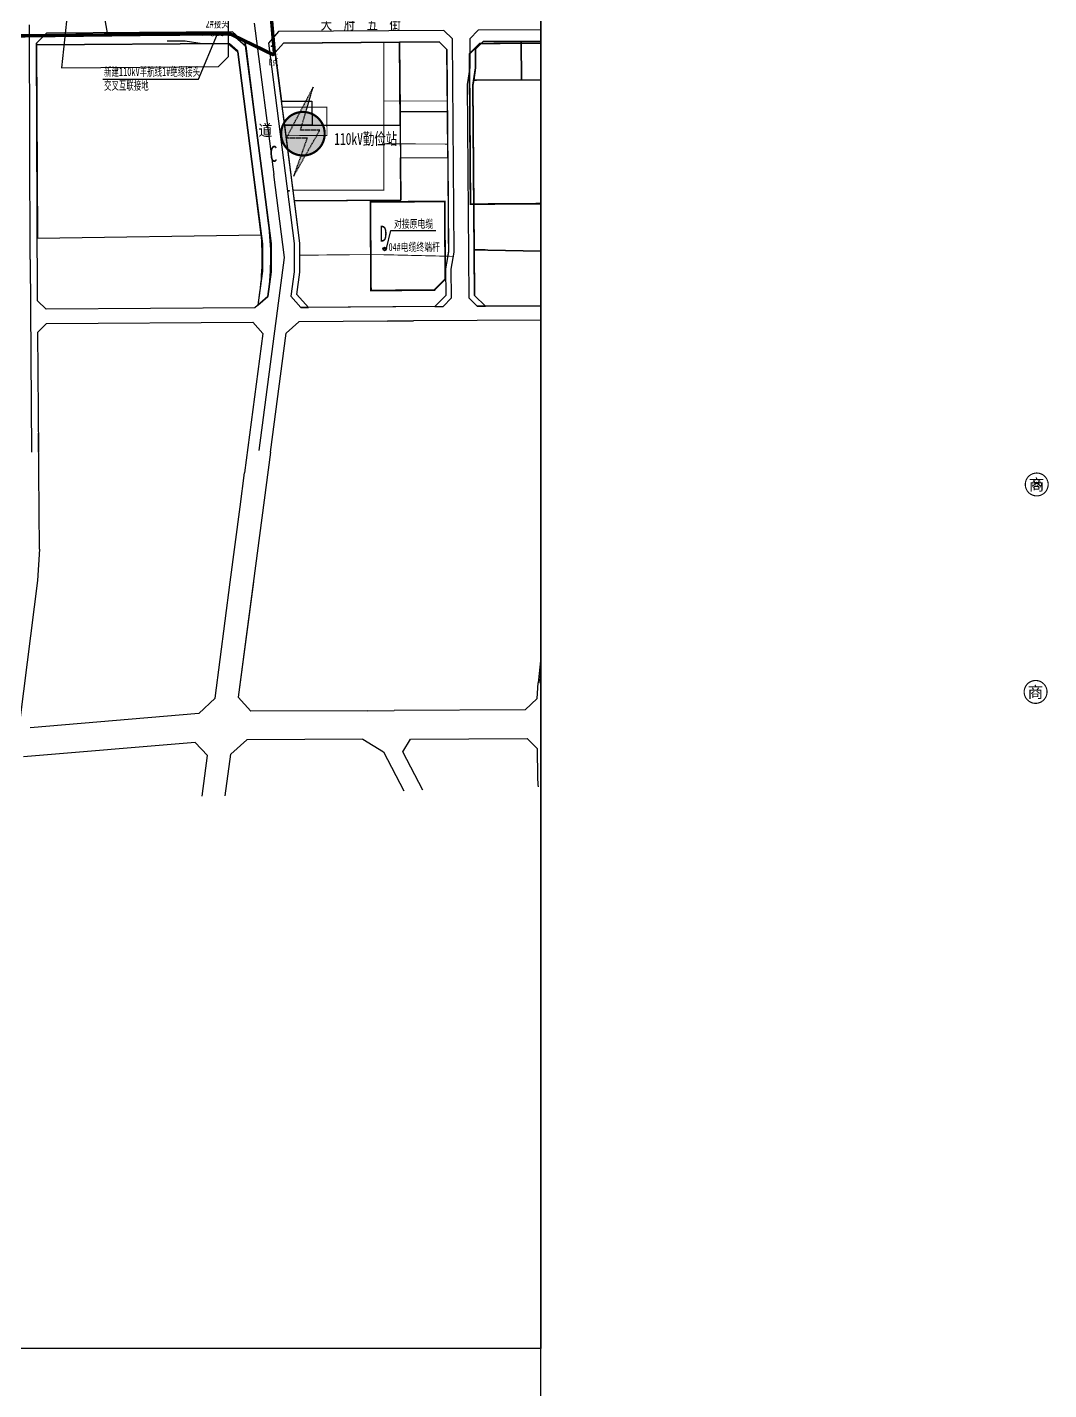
# Model space of a CAD drawing. Header units: inches. Extents: x 14633 to 228805, y -943 to 210487.
# Drawn here: x 217983 to 219769, y 203025 to 205409 of the extents above; entities that cross this region are included whole.
import ezdxf

# ---------------------------------------------------------------- set-up
doc = ezdxf.new("R2010")
doc.units = ezdxf.units.IN
doc.header["$LTSCALE"] = 10
doc.header["$MEASUREMENT"] = 0
for name, pattern in [('CENTER', [2, 1.25, -0.25, 0.25, -0.25]), ('DASH', [0.35, 0.25, -0.1]), ('DASHEDX2', [1.5, 1, -0.5]), ('HIDDENX2', [0.75, 0.5, -0.25])]:
    doc.linetypes.add(name, pattern=pattern)
for name, color, linetype in [('0符号', 7, 'Continuous'), ('110kV', 1, 'Continuous'), ('110kV燃羊线', 7, 'Continuous'), ('110KV电缆改造线', 1, 'Continuous'), ('110kV羊航线现状', 7, 'Continuous'), ('110kV顺源线', 1, 'Continuous'), ('1地块界线', 7, 'DASHEDX2'), ('1道路中线', 7, 'CENTER'), ('1道路名称', 7, 'Continuous'), ('1道路红线', 7, 'Continuous'), ('B-C', 233, 'Continuous'), ('B-G11', 94, 'Continuous'), ('B-G22', 122, 'Continuous'), ('bo', 1, 'Continuous'), ('Error_Layer', 7, 'Continuous'), ('ZDH', 1, 'Continuous'), ('粘贴', 7, 'Continuous')]:
    doc.layers.add(name, color=color, linetype=linetype)
doc.styles.add('GTF_XW', font='', dxfattribs={"width": 0.85})
doc.styles.add('HZ', font='rs.shx', dxfattribs={"width": 0.8, "bigfont": 'hztxt.shx'})
doc.styles.get("Standard").update_dxf_attribs({"font": ''})
doc.styles.add('宋体', font='', dxfattribs={"width": 0.9})
doc.styles.add('黑体', font='simhei.ttf')
doc.styles.get('GTF_XW').set_extended_font_data('SimSun')
doc.styles.get('Standard').set_extended_font_data('SimSun')
doc.styles.get('宋体').set_extended_font_data('SimSun')

# ---------------------------------------------------------------- blocks, each defined once
blk = doc.blocks.new('已建110')
at = {"linetype": 'HIDDENX2'}
blk.add_hatch(color=8, dxfattribs=at).paths.add_polyline_path([(63.406376514773, 289.9796769193745), (-103.0748819031651, -24.86902775137787), (26.75831242090499, -24.86902775137787), (-57.62279868772748, -264.3275152637398), (106.0045572716263, 23.18327359699833), (-14.47081345303013, 23.18327359699833)])
h = blk.add_hatch(color=8)
h.paths.add_polyline_path([(106.0045572716263, 23.18327359699833), (15.90054353697695, -135.1391286473001, 0.1588790567694476), (92.48938356417057, -99.80543724773452, 0.009785539440899587), (96.32402334440121, -96.10980128497249, 0.6205140483563691), (18.12691275722963, 134.8585422216167), (-14.47081345303014, 23.18327359699833)])
h.paths.add_polyline_path([(-12.23332687796345, -135.5203198410765), (26.75831242090499, -24.86902775137787), (-103.0748819031651, -24.86902775137787), (-18.65443866993441, 134.7865842514296, 0.8922383120218416)])
at = {"color": 8, "linetype": 'HIDDENX2'}
blk.add_lwpolyline([(63.406376514773, 289.9796769193745), (-103.0748819031651, -24.86902775137787), (26.75831242090499, -24.86902775137787), (-57.62279868772748, -264.3275152637398), (106.0045572716263, 23.18327359699833), (-14.47081345303013, 23.18327359699833)], close=True, dxfattribs=at)
at = {"color": 8, "const_width": 13.60713466393772}
blk.add_lwpolyline([(96.32402334440121, -96.10980128497249, 102.191606915449), (92.48938356417057, -99.80543724773452, 0.009785539440899585)], format="xyb", close=True, dxfattribs=at)
blk = doc.blocks.new('C2-商业用地')
at = {"color": 7, "const_width": 0.4}
blk.add_lwpolyline([(2.831574044750027, -2.825276699566302, 102.191606915449), (2.718849657877058, -2.933914882520639, 0.009785539440899585)], format="xyb", close=True, dxfattribs=at)
at = {"color": 7, "style": '黑体'}
blk.add_text('商', height=4, dxfattribs=at).set_placement((-2.802977080517735, -2.081554808191527))
blk = doc.blocks.new('357457')
at = {"color": 8}
for p in [(18032.949, 5395.542, 0.481), (18032.949, 5395.542, 0.481), (18093.223, 5395.973, 0.622), (18093.223, 5395.973, 0.622), (18155.176, 5396.847, 0.196), (18155.176, 5396.847, 0.196), (18215.298, 5397.021, 0.012), (18215.298, 5397.021, 0.012), (18273.408, 5397.331, -0.195), (18273.408, 5397.331, -0.195), (18338.769, 5398.199, -0.025), (18338.769, 5398.199, -0.025), (18415.758, 5361.314, 0.335), (18415.758, 5361.314, 0.335)]:
    blk.add_point(p, dxfattribs=at)
for s, p in [('52', (18035.449, 5395.542)), ('53', (18095.723, 5395.973)), ('54', (18157.676, 5396.847)), ('55', (18217.798, 5397.021)), ('56', (18275.908, 5397.331)), ('57', (18341.269, 5398.199)), ('58', (18418.258, 5361.314))]:
    blk.add_text(s, height=2, dxfattribs=at).set_placement(p)
blk = doc.blocks.new('121224')
at = {"layer": '110KV电缆改造线', "color": 3, "lineweight": -2, "const_width": 1.5, "flags": 128}
blk.add_lwpolyline([(6155.907721018499, 28411.77077455348, -1), (6166.256586455725, 28403.52152679133, -1), (6155.907721018499, 28411.77077455348, 1.896543585588119)], format="xyb", dxfattribs=at)
for points in [[(6155.907721018499, 28411.77077455348), (6166.256586455725, 28403.52152679133)], [(6165.206777618187, 28412.82058339101), (6156.957529856041, 28402.4717179538)]]:
    blk.add_lwpolyline(points, dxfattribs=at)

msp = doc.modelspace()

# ---------------------------------------------------------------- linework, layer by layer
at = {"layer": '110kV', "color": 0, "linetype": 'Continuous'}
msp.add_circle((218607.4847, 205021.4029, 487.9186), 3.120469887828011, dxfattribs=at)
msp.add_circle((218607.4847, 205021.4029, 487.9186), 3.120469887828011, dxfattribs=at)
at = {"layer": '110kV燃羊线', "color": 8, "linetype": 'Continuous', "elevation": 487.9186, "flags": 128}
msp.add_lwpolyline([(218610.5340441036, 205022.0653446081), (218618.1338417282, 205053.7453285234), (218697, 205053.7453285234)], dxfattribs=at)
at = {"layer": '110kV羊航线现状', "color": 0}
for p, q in [((218105.5199588807, 205494.7494222187), (218122.6498416788, 205396.0987272497, 0.107)), ((218282.1323733147, 205318.7117433393, -0.107), (218315.2669792882, 205397.6897330311, 0.107)), ((218114.9195707085, 205318.7117433393, -0.107), (218282.1323733147, 205318.7117433393, -0.107))]:
    msp.add_line(p, q, dxfattribs=at)
at = {"layer": '110kV羊航线现状', "color": 0, "linetype": 'DASH', "const_width": 6, "elevation": 0.107}
for points in [[(218408.7724807484, 205843.7510984277), (218409.5103386851, 205796.9933803357), (218404.7230685554, 205741.0953911036), (218405.4424855167, 205702.431814686), (218404.5781570276, 205626.4769723925), (218405.1431248292, 205541.5407726185), (218405.6177670877, 205470.2344069672), (218414.8525813089, 205362.8393359497), (218411.910160543, 205361.6991631586), (218338.4216844332, 205397.287947627), (218315.266979288, 205397.6897330311)], [(218315.266979288, 205397.6897330311), (218214.554774137, 205397.1843790495), (218030.7449092206, 205395.0130754499), (217854.0238093782, 205393.0597511395)]]:
    msp.add_lwpolyline(points, dxfattribs=at)
at = {"layer": '110kV顺源线', "color": 8}
msp.add_line((218880.8168434771, 201581.0693361958), (218880.8168434771, 207416.8193361958), dxfattribs=at)
at = {"layer": '1地块界线', "color": 8, "linetype": 'Continuous', "ltscale": 60}
for p, q in [((218227.4540256737, 205385.3793358169), (218258.4729311831, 205385.5970067171)), ((218258.4729311831, 205385.5970067171), (218288.5072785078, 205380.8076455089))]:
    msp.add_line(p, q, dxfattribs=at)
at = {"layer": '1地块界线', "color": 8, "ltscale": 20, "const_width": 1.6, "flags": 128}
for points in [[(217998.8372685419, 205378.7749260817), (218333.893097379, 205381.1261342463), (218350.6880210727, 205366.4520510733), (218378.8282343308, 205147.06074133), (218393.8764750176, 205030.1418362742), (218393.8200915565, 204982.4990133782), (218386.053066295, 204923.2600786142)], [(218474.2056589245, 204919.0673507308), (218454.0501806008, 204941.8759819651), (218459.1542515258, 204980.8046212285), (218459.2144616439, 205031.6816011337), (218443.2992263625, 205155.3366804063), (218416.365660477, 205365.3205327819), (218430.769321075, 205381.8059498128), (218703.0907656467, 205383.7169280701), (218716.4676062743, 205370.5263652287), (218718.9471313824, 205016.5952029336), (218714.1610427198, 204986.5813779227), (218714.4886437283, 204939.8970268321), (218695.4812778942, 204920.6209412691)], [(218606.3235844971, 205383.0378776946), (218606.3235844971, 205124.3055371953), (218447.2931419231, 205124.3055371953)], [(218783.7633732202, 204921.2407756125), (218783.7633732202, 204921.2407756125), (218764.4830688699, 204940.2523014216), (218761.904647287, 205308.3000960483), (218766.6940177636, 205338.3345014955), (218766.4656548781, 205370.8770543083), (218779.6563808065, 205384.2542167366), (218880.8168434771, 205384.9640963605)], [(218428.6486907334, 205269.5575720563), (218506.4125782844, 205269.5575720563), (218506.7595974854, 205220.1011733655), (218435.0739144079, 205219.5605600131)], [(218606.3235844971, 205280.3293697991), (218717.0994967057, 205280.3293697991)], [(218606.3235844971, 205205.3128080541), (218717.6273121987, 205204.9881884238)], [(218727.7702048101, 205008.4223228746), (218726.3657109647, 205008.4559253537), (218652.7758530111, 205010.2165608121), (218600.7226392689, 205011.4619326119), (218549.8891973274, 205011.3828973043), (218459.1890317309, 205010.4016545622)]]:
    msp.add_lwpolyline(points, dxfattribs=at)
at = {"layer": '1地块界线', "color": 8, "linetype": 'Continuous', "ltscale": 60}
msp.add_lwpolyline([(218288.5072785078, 205380.8076455089), (218336.4749351805, 205381.1442519377), (218350.4280092613, 205368.9415760737), (218389.1777162652, 205064.5660833244, -0.06433794764081364), (218388.9547307723, 204945.3910200483), (218386.0530651376, 204923.2600786061)], format="xyb", dxfattribs=at)
at = {"layer": '1道路中线', "color": 8, "ltscale": 50}
for p, q in [((218432.237, 205006.275), (218413.543, 205151.52)), ((217987.8299498666, 205003.1546318322), (217990.1973004383, 204665.9763662944)), ((218387.9601457098, 204668.576383792), (218432.237, 205006.275))]:
    msp.add_line(p, q, dxfattribs=at)
at = {"layer": '1道路中线', "color": 8, "ltscale": 50, "flags": 128}
msp.add_lwpolyline([(217987.8299498666, 205003.1546318322), (217986.1984229423, 205413.6870667302)], dxfattribs=at)
at = {"layer": '1道路中线', "color": 8, "ltscale": 50}
msp.add_lwpolyline([(218379.5620953428, 205416.4474719024), (218413.543, 205151.52)], dxfattribs=at)
at = {"layer": '1道路红线', "color": 8}
for p, q in [((217998.8273328198, 205381.2749989433), (218016.2573544777, 205398.8976615649)), ((218000.6178266817, 204930.7425597899), (217998.8273328198, 205381.2749989433)), ((218341.3391639238, 205401.1788784211), (218016.2573544777, 205398.8976615649)), ((218227.3487678298, 205400.3789665052), (218259.6090807285, 205400.605348811)), ((218259.6090807285, 205400.605348811), (218289.6434280532, 205395.8159876027)), ((218341.3391639238, 205401.1788784211), (218363.883125032, 205381.4817385958)), ((218341.3391639238, 205401.1788784211), (218363.883125032, 205381.4817385958)), ((218015.6770691046, 204915.8479916256), (218000.6178266817, 204930.7425597899)), ((218403.1639492211, 204938.3805849487), (218380.5644246588, 204918.4098895237)), ((218403.1639503786, 204938.3805849568), (218380.5644258163, 204918.4098895318)), ((218403.1639503786, 204938.3805849568), (218380.5644258163, 204918.4098895318)), ((218380.5644258163, 204918.4098895318), (218015.6770691046, 204915.8479916256)), ((218380.5644258163, 204918.4098895318), (218015.6770691046, 204915.8479916256)), ((218380.5644246588, 204918.4098895237), (218290.9959931959, 204917.7810237304)), ((218709.6230911408, 204920.7202318613), (218460.9429604803, 204918.9742324609)), ((218880.8168434771, 204921.9221943509), (218769.621612335, 204921.1414853879)), ((218457.6620213987, 204893.9505805894), (218435.0624968364, 204873.9798851644)), ((218457.6620213987, 204893.9505805894), (218435.0624968364, 204873.9798851644)), ((218457.6620213987, 204893.9505805894), (218435.0624968364, 204873.9798851644)), ((218612.7571021831, 204895.0395132571), (218457.6620213987, 204893.9505805894)), ((218612.7571021831, 204895.0395132571), (218657.8073084774, 204895.3558136908)), ((218880.8168434771, 204896.9215781665), (218657.8073084774, 204895.3558136908)), ((218407.7904232926, 204665.9763662944), (218435.0624968364, 204873.9798851644)), ((218003.8886208308, 204496.3422333225), (218002.4658436163, 204698.9863026816)), ((218407.7904232926, 204665.9763662944), (218351.5461572812, 204237.0130961573)), ((218000.6880103887, 204441.4547945966), (217970.0067045917, 204201.7712290611)), ((218311.0106848432, 204235.5382986382), (218337.6281856553, 204438.6059151396)), ((218378.0033078066, 204438.8573840382), (218351.5461572812, 204237.0130961573)), ((218874.4377740233, 204234.8263763773), (218876.23897852, 204262.0005388125)), ((218351.5461572812, 204237.0130961573), (218373.2967070463, 204212.3511287405)), ((218351.5461572812, 204237.0130961573), (218373.2967070463, 204212.3511287405)), ((218311.0106848432, 204235.5382986382), (218282.8507135565, 204208.6408037459)), ((218311.0106848432, 204235.5382986382), (218282.8507135565, 204208.6408037459)), ((218578.3073745595, 204213.3843638399), (218373.2967070463, 204212.3511287405)), ((218578.3073745595, 204213.3843638399), (218373.2967070463, 204212.3511287405)), ((218578.3073745595, 204213.3843638399), (218624.4545250208, 204213.6169412768)), ((218853.115256317, 204214.7693705445), (218624.4545250208, 204213.6169412769)), ((218853.115256317, 204214.7693705445), (218874.4377740233, 204234.8263763773)), ((218282.8507135565, 204208.6408037459), (217987.3959453789, 204183.620726837)), ((218282.8507135565, 204208.6408037459), (217987.3959453789, 204183.620726837)), ((218276.1901082709, 204157.8978007387), (217975.6929744824, 204132.4507198042)), ((218276.1901082709, 204157.8978007387), (217975.6929744824, 204132.4507198042)), ((218276.1901082709, 204157.8978007387), (218297.8441325273, 204135.2203766374)), ((218276.1901082709, 204157.8978007387), (218297.8441325273, 204135.2203766374)), ((218338.4749044271, 204137.4044536072), (218366.7314012225, 204162.3174051839)), ((218338.4749044271, 204137.4044536072), (218366.7314012225, 204162.3174051839)), ((218569.2031690034, 204163.3378444597), (218366.7314012225, 204162.3174051839)), ((218569.2031690034, 204163.3378444597), (218366.7314012225, 204162.3174051839)), ((218569.2031690034, 204163.3378444597), (218605.7342152778, 204141.2821443128)), ((218605.7342152778, 204141.2821443128), (218640.9983134838, 204073.4482323144)), ((218639.4575199691, 204141.4521066982), (218652.9258386897, 204163.7597990926)), ((218674.3242905426, 204074.3824929245), (218639.4575199691, 204141.4521066982)), ((218652.9258386897, 204163.7597990926), (218856.7664947865, 204164.7871374409)), ((218856.7664947865, 204164.7871374409), (218874.4604338959, 204147.3764118645)), ((218874.4604338959, 204147.3764118645), (218875.0229875271, 204096.6758886552)), ((218288.4290786943, 204063.5643045961), (218297.8441325273, 204135.2203766374)), ((218328.9220336032, 204064.6994842996), (218338.4749044271, 204137.4044536072))]:
    msp.add_line(p, q, dxfattribs=at)
for points in [[(218880.8168434771, 205404.9645887882), (218771.2319697323, 205404.195592019), (218756.3375968879, 205389.0907034868), (218756.6884563677, 205339.0919345257), (218751.8990951594, 205309.057587201), (218754.512332539, 204936.040133126), (218769.621612335, 204921.1414853879)], [(218363.883125032, 205381.4817385958), (218393.7055163828, 205148.9755464762), (218408.8776127636, 205031.0943314441), (218408.8189328018, 204981.511014379), (218403.1639503786, 204938.3805849568)], [(218363.883125032, 205381.4817385958), (218393.7055163828, 205148.9755464762), (218408.8776127636, 205031.0943314441), (218408.8189328018, 204981.511014379), (218403.1639503786, 204938.3805849568)], [(218709.6230911408, 204920.7202318613), (218724.5174635954, 204935.8251759313), (218724.1666041156, 204985.8239448924), (218728.9526835099, 205015.8377117809), (218726.3392707888, 205388.8801943631), (218711.2345576214, 205403.7745684371), (218421.6296090814, 205401.7423055695), (218404.1745550208, 205381.7644781603), (218433.3804836173, 205154.0644535238), (218449.213703157, 205031.0466041045), (218449.1550240181, 204981.4632871453), (218443.5434709133, 204938.6640922015), (218460.9429604803, 204918.9742324609)], [(218002.6976085305, 204665.9763662944), (218001.224805526, 204875.7455354464), (218016.1191224429, 204890.8504791265), (218377.2834855772, 204893.3862376522), (218394.6829751442, 204873.6963779116), (218362.6455646306, 204629.4223650582)], [(218880.8168434771, 204896.9215781665), (218657.8073084774, 204895.3558136908), (218612.7571021831, 204895.0395132571), (218457.6620213987, 204893.9505805894)], [(218354.8674512154, 204570.1260226142), (218362.6455646306, 204629.4223650582)], [(218337.6281856553, 204438.6059151396), (218354.8674512154, 204570.1260226142)], [(218003.8886208308, 204496.3422333225), (218000.6880103887, 204441.4547945966)]]:
    msp.add_lwpolyline(points, dxfattribs=at)
for points in [[(218289.6434280532, 205395.8159876027), (218342.0635204832, 205396.1838383867), (218364.5888197432, 205376.4843138219), (218404.0576175328, 205066.460427081, -0.06433794764081291), (218403.8274389594, 204943.4410069251), (218403.1639492211, 204938.3805849487)], [(218880.8168434771, 204285.9844505226, 0.009934978741386644), (218878.7335046366, 204261.8351923483)]]:
    msp.add_lwpolyline(points, format="xyb", dxfattribs=at)
for centre, radius, start, end in [((219487.3978771162, 204221.4906552443), 612.4999999999951, 172.0281727506955, 176.2077700251091), ((219065.011292897, 204098.7839262908), 189.9999999999989, 180.6357059875449, 185.6632171550309)]:
    msp.add_arc(centre, radius, start, end, dxfattribs=at)
at = {"layer": 'B-C', "color": 8}
msp.add_lwpolyline([(218350.6880210727, 205366.4520510734), (218333.893097379, 205381.1261342463), (217998.8372685419, 205378.7749260817), (218000.1826262911, 205040.2497173775), (218391.8374585084, 205045.9841917105), (218378.8282343308, 205147.06074133)], close=True, dxfattribs=at)
at = {"layer": 'B-G11', "color": 3}
msp.add_lwpolyline([(213834.8168434771, 206555.6038760676), (218880.8168434771, 206555.6038760676), (218880.8168434771, 203097.439408478), (213834.8168434771, 203097.439408478)], close=True, dxfattribs=at)
at = {"layer": 'B-G11', "color": 3, "const_width": 0.001}
msp.add_lwpolyline([(218880.8168434771, 6048.080903725699), (218880.8168434771, 206048.0809037257)], dxfattribs=at)
at = {"layer": 'B-G22', "color": 8}
msp.add_lwpolyline([(218341.3391639238, 205401.1788784211), (218016.2573544777, 205398.8976615649), (217998.8273328198, 205381.2749989433), (217998.8372685419, 205378.7749260817), (218333.893097379, 205381.1261342463), (218350.6880210727, 205366.4520510734), (218378.8282343308, 205147.06074133), (218393.8764750176, 205030.1418362742), (218393.8200915565, 204982.4990133782), (218386.053066295, 204923.2600786142), (218403.1639503786, 204938.3805849568), (218408.8189328018, 204981.511014379), (218408.8776127636, 205031.0943314441), (218393.7055163828, 205148.9755464762), (218363.883125032, 205381.4817385958)], close=True, dxfattribs=at)
msp.add_lwpolyline([(218341.3391639238, 205401.1788784211), (218016.2573544777, 205398.8976615649), (217998.8273328198, 205381.2749989433), (217998.8372685419, 205378.7749260817), (218333.893097379, 205381.1261342463), (218350.6880210727, 205366.4520510734), (218378.8282343308, 205147.06074133), (218393.8764750176, 205030.1418362742), (218393.8200915565, 204982.4990133782), (218386.053066295, 204923.2600786142), (218403.1639503786, 204938.3805849568), (218408.8189328018, 204981.511014379), (218408.8776127636, 205031.0943314441), (218393.7055163828, 205148.9755464762), (218363.883125032, 205381.4817385958)], close=True, dxfattribs=at)
at = {"layer": 'bo', "color": 8, "const_width": 3, "flags": 128}
msp.add_lwpolyline([(218880.8168434771, 205381.7731466723), (218773.9287796755, 205381.0238412819), (218755.7727796755, 205362.6108412819), (218757.6167796755, 205099.8218412819), (218880.8168434771, 205100.6863406241)], dxfattribs=at)
msp.add_lwpolyline([(218583.6698798444, 204948.6655825729), (218582.581305921, 205103.6615785421), (218712.578883242, 205104.5741012145), (218713.5309502878, 204968.7184177122), (218694.5233501953, 204949.4425959284), (218583.669890639, 204948.6640455883)], close=True, dxfattribs=at)
at = {"layer": 'Error_Layer', "color": 8, "elevation": -0.02675000000000246}
msp.add_lwpolyline([(218333.0026851028, 205758.3591521734), (218326.6041250968, 205795.8341922083), (218326.3978850966, 205847.9293922569), (218289.8540318561, 205884.0742053527), (218244.9866850207, 205883.7591171223), (218207.4436449858, 205889.7456771279), (218090.4049167407, 205888.9238826624), (218090.7436766511, 205836.4771245714), (218086.2795135738, 205747.2048065956), (218042.6412778576, 205338.5736412819), (218316.9529250878, 205340.4985117843), (218334.5870051042, 205358.3273118009)], close=True, dxfattribs=at)
at = {"layer": 'Error_Layer', "color": 8}
for points in [[(218880.8168434771, 205404.9645887882), (218771.2319697323, 205404.195592019), (218756.3375968879, 205389.0907034868), (218756.6884563677, 205339.0919345257), (218751.8990951594, 205309.057587201), (218754.512332539, 204936.040133126), (218769.621612335, 204921.1414853879), (218783.7633732202, 204921.2407756125), (218764.4830688699, 204940.2523014216), (218761.904647287, 205308.3000960483), (218766.6940177636, 205338.3345014955), (218766.4656548781, 205370.8770543083), (218779.6563808065, 205384.2542167366), (218880.8168434771, 205384.9640963605)], [(218880.8168434771, 205384.9640963605), (218779.6563808065, 205384.2542167366), (218766.4656548781, 205370.8770543083), (218766.6940177636, 205338.3345014954), (218763.2532231254, 205316.7570892386), (218768.098419646, 205316.79103683), (218880.8168434771, 205317.5829950247)], [(218880.8168434771, 205384.9640963605), (218846.3383261157, 205384.7221481102), (218846.8117235865, 205317.3440754901), (218880.8168434771, 205317.5829950247)], [(218880.8168434771, 205317.5829950247), (218768.098419646, 205316.79103683), (218763.2532231254, 205316.7570892386), (218761.904647287, 205308.3000960484), (218763.9250342973, 205019.9069999104), (218768.921, 205019.942), (218773.7651575992, 205019.8259722731), (218782.2832867281, 205019.6219452281), (218783.283, 205019.598), (218788.127158267, 205019.4821075171), (218880.8168434771, 205017.2645834063)], [(218880.8168434771, 205017.2645834063), (218788.127158267, 205019.4821075171), (218783.283, 205019.598), (218782.2832867281, 205019.6219452281), (218773.7651575992, 205019.8259722731), (218768.921, 205019.942), (218763.9250342973, 205019.9069999104), (218764.4830688699, 204940.2523014216), (218783.7633732202, 204921.2407756125), (218880.8168434771, 204921.9221943509)]]:
    msp.add_lwpolyline(points, dxfattribs=at)
for points in [[(218341.3391639238, 205401.1788784211), (218016.2573544777, 205398.8976615649), (217998.8273328198, 205381.2749989433), (217998.8372685419, 205378.7749260817), (218333.893097379, 205381.1261342463), (218350.6880210727, 205366.4520510734), (218378.8282343308, 205147.06074133), (218393.8764750176, 205030.1418362742), (218393.8200915565, 204982.4990133782), (218386.053066295, 204923.2600786142), (218403.1639503786, 204938.3805849568), (218408.8189328018, 204981.511014379), (218408.8776127636, 205031.0943314441), (218393.7055163828, 205148.9755464762), (218363.883125032, 205381.4817385958)], [(218350.6880210727, 205366.4520510734), (218333.893097379, 205381.1261342463), (217998.8372685419, 205378.7749260817), (218000.1826262911, 205040.2497173775), (218391.8374585084, 205045.9841917105), (218378.8282343308, 205147.06074133)], [(218421.6296090814, 205401.7423055695), (218404.1745550208, 205381.7644781603), (218433.3804836173, 205154.0644535238), (218449.213703157, 205031.0466041045), (218449.1550240181, 204981.4632871453), (218443.5434709133, 204938.6640922015), (218460.9429604803, 204918.9742324609), (218474.2056589245, 204919.0673507308), (218454.0501806008, 204941.8759819651), (218459.1542515258, 204980.8046212285), (218459.2144616439, 205031.6816011337), (218443.2992263625, 205155.3366804063), (218416.365660477, 205365.3205327819), (218430.769321075, 205381.8059498128), (218703.0907656467, 205383.7169280701), (218716.4676062743, 205370.5263652287), (218718.9471313824, 205016.5952029336), (218714.1610427198, 204986.5813779227), (218714.4886437283, 204939.8970268321), (218695.4812778942, 204920.6209412691), (218709.6230911408, 204920.7202318613), (218724.5174635954, 204935.8251759313), (218724.1666041156, 204985.8239448924), (218728.9526835099, 205015.8377117809), (218726.3392707888, 205388.8801943631), (218711.2345576214, 205403.7745684371)], [(218427.332747525, 205279.8171427936), (218427.3327475243, 205279.8171427992), (218480.2560982521, 205279.8753232269), (218480.7388079124, 205237.9164495959), (218634.6849627377, 205237.9132426633), (218633.6660017587, 205383.2297493445), (218430.769321075, 205381.8059498128), (218416.365660477, 205365.3205327819)], [(218716.4676062743, 205370.5263652287), (218703.0907656467, 205383.7169280701), (218633.6660017587, 205383.2297493445), (218634.521, 205261.262), (218717.2290061705, 205261.8429930187)], [(218432.7070090173, 205237.9174501713), (218427.332747525, 205279.8171427936), (218480.2560982521, 205279.8753232269), (218480.7388079124, 205237.9164495959)], [(218717.2290061705, 205261.8429930187), (218634.521, 205261.262), (218634.804, 205220.962), (218635.0869460113, 205180.6619996214), (218717.7936702852, 205181.2419836628)], [(218432.7070090173, 205237.9174501713), (218634.6849627378, 205237.9132426457), (218635.604, 205107.018), (218540.6838479533, 205106.3520940446), (218449.6848723666, 205105.7234888437)], [(218449.6847758444, 205105.723488177), (218635.6039239966, 205107.0288251717), (218635.0875685369, 205180.6620039869), (218717.7936742641, 205181.2414157132), (218718.9471313824, 205016.5952029336), (218714.1610427198, 204986.5813779227), (218714.4886437283, 204939.8970268321), (218695.4812778942, 204920.6209412691), (218474.2056589245, 204919.0673507308), (218454.0501806008, 204941.8759819651), (218459.1542515258, 204980.8046212285), (218459.2144616439, 205031.6816011337)]]:
    msp.add_lwpolyline(points, close=True, dxfattribs=at)
msp.add_lwpolyline([(218846.3383261157, 205384.7221481102), (218779.6563808065, 205384.2542167366), (218766.4656548781, 205370.8770543083), (218766.6940177636, 205338.3345014954), (218763.2571634208, 205316.7817990477, -0.3744420996508349), (218763.2789985438, 205316.7572698326), (218768.098419646, 205316.79103683), (218846.8117235865, 205317.3440754885)], format="xyb", close=True, dxfattribs=at)
at = {"layer": 'ZDH', "color": 8, "linetype": 'Continuous'}
for p in [(218409.4161, 205376.2406, 489.6341), (218439.8471, 205123.3349, 488.5694), (218607.4847, 205021.4029, 487.9186)]:
    msp.add_point(p, dxfattribs=at)

# ---------------------------------------------------------------- block references
at = {"layer": '0符号'}
for p, xscale, yscale, zscale, rotation in [((219747.9271634868, 204609.2840730904), 5.000000000000028, 5, 5, 359.9999938591664), ((219747.9271634868, 204609.2840730904), 2.000000000000012, 2, 2, 359.9999938593331), ((219745.9485481516, 204246.2598759989), 5.000000000000028, 5, 5, 359.9999938591664)]:
    msp.add_blockref('C2-商业用地', p, dxfattribs=dict(at, xscale=xscale, yscale=yscale, zscale=zscale, rotation=rotation))
at = {"layer": '110KV电缆改造线', "color": 6, "lineweight": -2, "xscale": 0.5119999999993341, "yscale": 0.5120000000169966, "zscale": 0.5120000000000005, "rotation": 350.8288733517356}
for p in [(212874.0551241807, 191541.2455850907), (212882.92679407, 191541.6760137895), (212891.3240849905, 191541.50384231)]:
    msp.add_blockref('121224', p, dxfattribs=at)
at = {"layer": '110kV羊航线现状', "color": 0, "linetype": 'DASH'}
msp.add_blockref('357457', (200000, 200000), dxfattribs=at)
at = {"layer": '粘贴', "color": 0, "lineweight": 5, "xscale": 0.2799999999988358, "yscale": 0.2799999999988358, "zscale": 0.28}
msp.add_blockref('已建110', (218464.6382268374, 205223.0601293383), dxfattribs=at)

# ---------------------------------------------------------------- texts
at = {"color": 0, "style": 'GTF_XW', "width": 0.62}
for s, height, p in [('2#接头', 15, (218294.3332883143, 205408.8813630588, -0.13375)), ('新建110kV羊航线1#绝缘接头', 15, (218116.7830816807, 205324.1626865139, -0.24075)), ('B点', 12, (218405.2244861894, 205342.4760210957, -0.107)), ('交叉互联接地', 15, (218116.7830816807, 205299.8475686234, -0.24075))]:
    msp.add_text(s, height=height, dxfattribs=at).set_placement(p)
at = {"layer": '110kV', "color": 0, "linetype": 'Continuous', "style": '宋体', "width": 0.7}
for s, height, p in [('110kV勤俭站', 21, (218519.4962364949, 205203.5826009124, 731.8779000000001)), ('C', 28, (218406.4092753396, 205173.8660043007, 975.8372)), ('D', 28, (218598.718303308, 205034.1887322713, 975.8372)), ('04#电缆终端杆', 14, (218614.5225997771, 205017.8067314067))]:
    msp.add_text(s, height=height, dxfattribs=at).set_placement(p)
at = {"layer": '110kV燃羊线', "color": 8, "linetype": 'Continuous', "style": '宋体', "width": 0.7}
msp.add_text('对接原电缆', height=14, dxfattribs=at).set_placement((218623.8279754208, 205058.3076091673, 0.7839999999999918))
at = {"layer": '1道路名称', "color": 8, "linetype": 'Continuous', "style": '宋体', "width": 0.7}
msp.add_text('天  府  五  街', height=21, dxfattribs=at).set_placement((218495.7537534978, 205405.1792052266, 731.8779000000001))
at = {"layer": '1道路名称', "color": 8, "style": '宋体', "width": 0.9}
msp.add_text('道', height=20, rotation=359.9993301384587, dxfattribs=at).set_placement((218386.7809179744, 205219.1070811615))
at = {"layer": 'ZDH', "color": 8, "linetype": 'Continuous', "style": 'HZ', "width": 0.8}
for s, p in [('75', (218409.6661, 205375.8656, 489.6341)), ('74', (218440.0971, 205122.9599, 488.5694)), ('73', (218607.7347, 205021.0279, 487.9186))]:
    msp.add_text(s, height=1, dxfattribs=at).set_placement(p)

doc.saveas('drawing.dxf')
